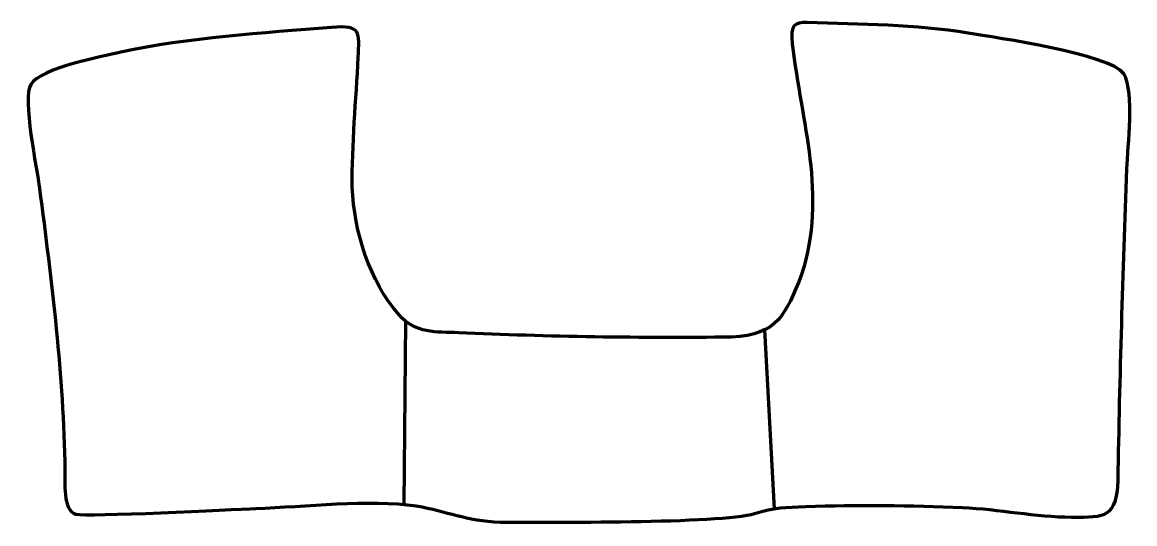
# Model space of a CAD drawing. Header units: millimetres. Extents: x 959 to 1587, y 264 to 547.
import ezdxf

# ---------------------------------------------------------------- set-up
doc = ezdxf.new("R2010")
doc.units = ezdxf.units.MM
doc.header["$MEASUREMENT"] = 0
doc.layers.add('layer 2', color=7, linetype='Continuous')
doc.layers.add('layer 3', color=7, linetype='Continuous')

msp = doc.modelspace()

# ---------------------------------------------------------------- linework, layer by layer
at = {"layer": 'layer 2', "color": 142, "lineweight": 158}
for points in [[(1175.4786, 378.6579), (1175.4786, 378.6579), (1174.4045, 275.2908), (1174.4045, 275.2908)], [(1377.9865, 373.7405), (1377.9865, 373.7405), (1383.5113, 272.862), (1383.5113, 272.862)]]:
    msp.add_open_spline(points, degree=3, dxfattribs=at)
at = {"layer": 'layer 3', "color": 242, "lineweight": 158}
msp.add_open_spline([(1359.4156, 369.7003), (1385.9362, 371.1251), (1389.7668, 382.5351), (1399.0071, 404.9566), (1399.0071, 404.9566), (1413.4054, 450.8938), (1398.87, 489.9296), (1393.7421, 535.2546), (1393.7421, 535.2546), (1392.5003, 546.2311), (1395.1011, 547.4388), (1402.1591, 547.205), (1402.1591, 547.205), (1432.5273, 546.1999), (1463.001, 546.2046), (1493.0699, 541.275), (1493.0699, 541.275), (1508.9538, 538.6724), (1573.0345, 529.4564), (1580.88, 518.3863), (1580.88, 518.3863), (1587.022, 507.1501), (1583.0848, 478.387), (1582.583, 464.6199), (1582.583, 464.6199), (1580.4978, 406.0409), (1578.5067, 347.4384), (1577.6569, 288.8267), (1577.6569, 288.8267), (1576.6705, 268.2022), (1570.9619, 267.9248), (1551.3634, 268.0822), (1551.3634, 268.0822), (1531.1914, 268.2442), (1510.333, 272.5472), (1489.786, 273.559), (1489.786, 273.559), (1461.231, 274.7666), (1429.8865, 275.1084), (1401.3995, 274.0817), (1401.3995, 274.0817), (1389.8114, 273.6806), (1383.7232, 273.7105), (1372.4118, 270.1791), (1372.4118, 270.1791), (1353.734, 264.3479), (1253.1757, 265.315), (1228.8112, 265.3077), (1228.8112, 265.3077), (1209.1265, 266.1301), (1199.3556, 271.2894), (1181.4481, 274.4569), (1181.4481, 274.4569), (1154.7174, 278.3976), (1118.7176, 273.958), (1090.9175, 272.9726), (1090.9175, 272.9726), (1077.3769, 272.4536), (995.5872, 268.1261), (989.3052, 269.7316), (989.3052, 269.7316), (981.8111, 271.6468), (983.1989, 288.4583), (983.1714, 294.6149), (983.1714, 294.6149), (982.3309, 347.4205), (975.6958, 401.3862), (968.7926, 453.7459), (968.7926, 453.7459), (967.3858, 464.4163), (959.073, 504.9288), (963.8368, 512.2834), (963.8368, 512.2834), (969.8718, 521.6006), (1003.4787, 527.9786), (1014.7806, 530.5362), (1014.7806, 530.5362), (1052.8738, 538.815), (1094.7299, 541.3435), (1133.6933, 544.5122), (1133.6933, 544.5122), (1150.738, 545.8984), (1149.3583, 541.8158), (1148.7131, 527.6637), (1148.7131, 527.6637), (1147.5531, 503.7794), (1145.0883, 478.1006), (1145.3179, 454.3867), (1145.3179, 454.3867), (1146.3527, 429.1402), (1155.023, 401.4682), (1171.81, 382.1944), (1171.81, 382.1944), (1181.0728, 371.5594), (1192.5331, 372.7227), (1205.4285, 372.1375), (1205.4285, 372.1375), (1254.647, 369.9041), (1309.9629, 369.0476), (1359.4156, 369.7003)], degree=3, knots=[0, 0, 0, 0, 0.03846154, 0.03846154, 0.03846154, 0.03846154, 0.07692308, 0.07692308, 0.07692308, 0.07692308, 0.11538462, 0.11538462, 0.11538462, 0.11538462, 0.15384615, 0.15384615, 0.15384615, 0.15384615, 0.19230769, 0.19230769, 0.19230769, 0.19230769, 0.23076923, 0.23076923, 0.23076923, 0.23076923, 0.26923077, 0.26923077, 0.26923077, 0.26923077, 0.30769231, 0.30769231, 0.30769231, 0.30769231, 0.34615385, 0.34615385, 0.34615385, 0.34615385, 0.38461538, 0.38461538, 0.38461538, 0.38461538, 0.42307692, 0.42307692, 0.42307692, 0.42307692, 0.46153846, 0.46153846, 0.46153846, 0.46153846, 0.5, 0.5, 0.5, 0.5, 0.53846154, 0.53846154, 0.53846154, 0.53846154, 0.57692308, 0.57692308, 0.57692308, 0.57692308, 0.61538462, 0.61538462, 0.61538462, 0.61538462, 0.65384615, 0.65384615, 0.65384615, 0.65384615, 0.69230769, 0.69230769, 0.69230769, 0.69230769, 0.73076923, 0.73076923, 0.73076923, 0.73076923, 0.76923077, 0.76923077, 0.76923077, 0.76923077, 0.80769231, 0.80769231, 0.80769231, 0.80769231, 0.84615385, 0.84615385, 0.84615385, 0.84615385, 0.88461538, 0.88461538, 0.88461538, 0.88461538, 0.92307692, 0.92307692, 0.92307692, 0.92307692, 1, 1, 1, 1], dxfattribs=at)

doc.saveas('drawing.dxf')
